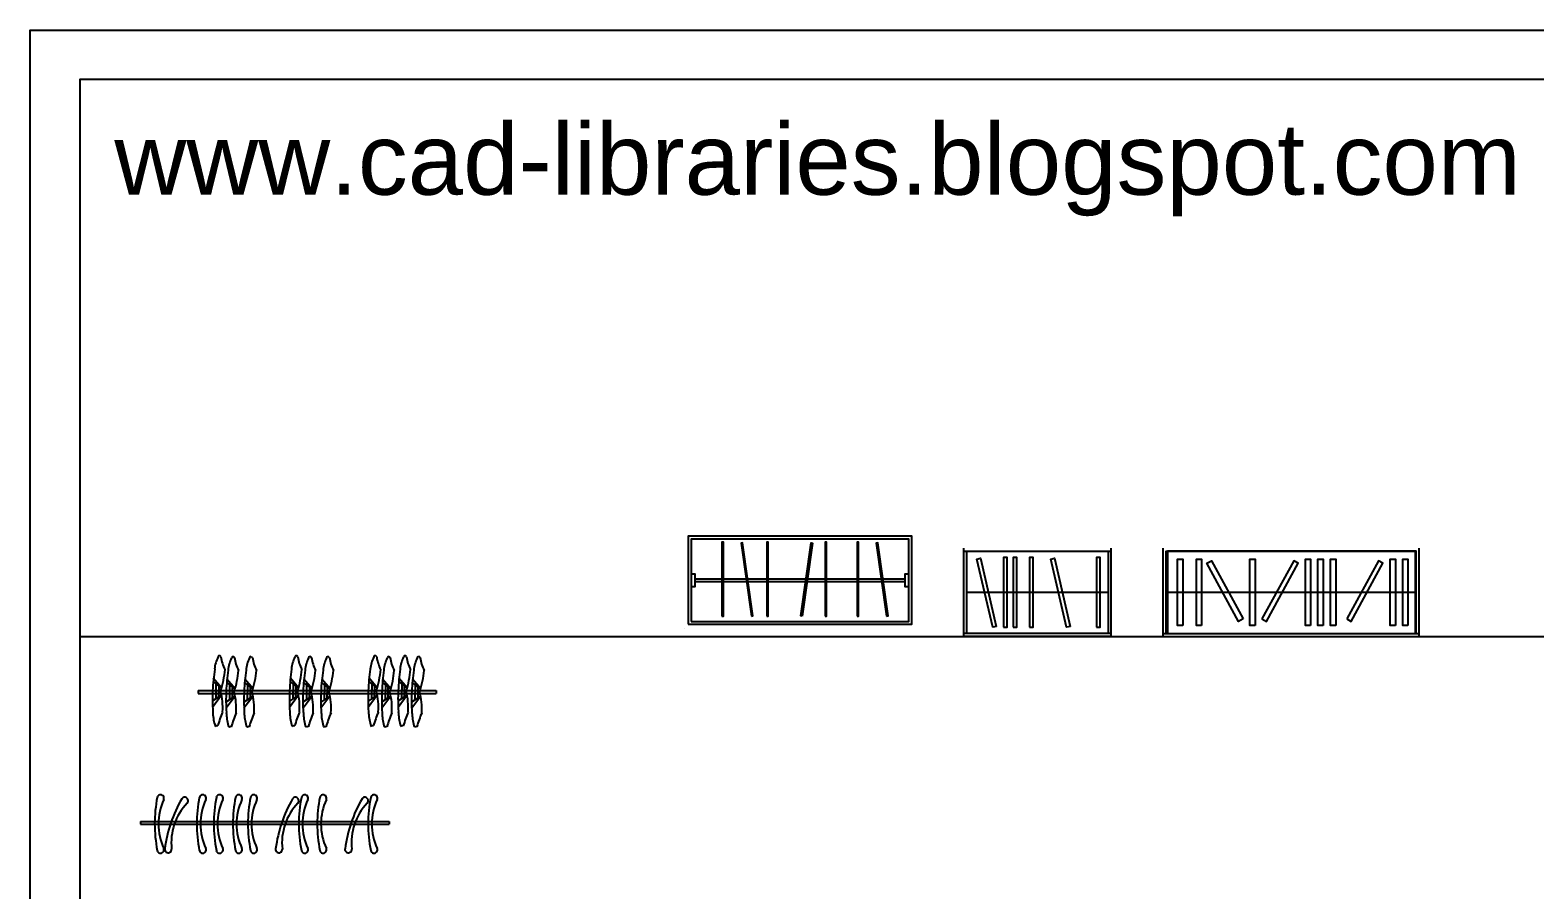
# Model space of a CAD drawing. Header units: inches. Extents: x 8.4 to 50.9, y 14.4 to 39.2.
# Drawn here: x 29.87 to 40.11, y 33.37 to 39.22 of the extents above; entities that cross this region are included whole.
import ezdxf

# ---------------------------------------------------------------- set-up
doc = ezdxf.new("R2010")
doc.units = ezdxf.units.IN
doc.header["$MEASUREMENT"] = 0
for name, color, linetype in [('02', 2, 'Continuous'), ('1', 1, 'Continuous'), ('kadrbm', 4, 'Continuous')]:
    doc.layers.add(name, color=color, linetype=linetype)
doc.styles.add('bmmm', font='swissel.ttf')

# ---------------------------------------------------------------- blocks, each defined once
blk = doc.blocks.new('kadrbm')
at = {"layer": 'kadrbm', "color": 4}
blk.add_lwpolyline([(0, 0), (0, 24.797), (21, 24.797), (21, 0), (0, 0)], close=True, dxfattribs=at)
blk.add_lwpolyline([(20.663, 0.326), (20.663, 24.46), (0.337, 24.46), (0.337, 0.326), (20.663, 0.326)], dxfattribs=at)
at = {"layer": 'kadrbm', "color": 211, "true_color": 0xf674fb, "style": 'bmmm'}
blk.add_text('www.cad-libraries.blogspot.com', height=0.48513, dxfattribs=at).set_placement((0.573, 23.677))

msp = doc.modelspace()

# ---------------------------------------------------------------- linework, layer by layer
at = {"layer": '02'}
for p, q in [((37.579, 35.097), (37.579, 35.697)), ((39.319, 35.097), (39.319, 35.697)), ((34.323, 35.152), (34.323, 35.152)), ((37.579, 35.097), (39.319, 35.097)), ((31.174, 34.747), (31.118, 34.812)), ((31.266, 34.741), (31.21, 34.806)), ((31.388, 34.741), (31.332, 34.806)), ((31.698, 34.747), (31.642, 34.812)), ((31.79, 34.741), (31.734, 34.806)), ((31.912, 34.741), (31.856, 34.806)), ((32.233, 34.747), (32.177, 34.812)), ((32.325, 34.741), (32.269, 34.806)), ((32.437, 34.747), (32.38, 34.812)), ((32.529, 34.741), (32.473, 34.806)), ((31.014, 34.728), (32.634, 34.728)), ((31.014, 34.728), (31.014, 34.708)), ((31.014, 34.708), (32.634, 34.708)), ((31.174, 34.697), (31.111, 34.656)), ((31.174, 34.697), (31.112, 34.614)), ((31.174, 34.747), (31.116, 34.789)), ((31.136, 34.774), (31.135, 34.672)), ((31.155, 34.761), (31.154, 34.684)), ((31.266, 34.741), (31.209, 34.783)), ((31.229, 34.768), (31.227, 34.666)), ((31.247, 34.755), (31.246, 34.678)), ((31.388, 34.741), (31.331, 34.783)), ((31.351, 34.768), (31.349, 34.666)), ((31.369, 34.755), (31.368, 34.678)), ((31.697, 34.697), (31.635, 34.656)), ((31.697, 34.697), (31.636, 34.614)), ((31.698, 34.747), (31.64, 34.789)), ((31.66, 34.774), (31.658, 34.672)), ((31.679, 34.761), (31.677, 34.684)), ((31.79, 34.741), (31.732, 34.783)), ((31.752, 34.768), (31.751, 34.666)), ((31.771, 34.755), (31.77, 34.678)), ((31.912, 34.741), (31.854, 34.783)), ((31.874, 34.768), (31.872, 34.666)), ((31.893, 34.755), (31.891, 34.678)), ((32.233, 34.697), (32.17, 34.656)), ((32.233, 34.697), (32.171, 34.614)), ((32.233, 34.747), (32.175, 34.789)), ((32.195, 34.774), (32.194, 34.672)), ((32.214, 34.761), (32.213, 34.684)), ((32.325, 34.741), (32.268, 34.783)), ((32.288, 34.768), (32.286, 34.666)), ((32.306, 34.755), (32.305, 34.678)), ((32.436, 34.697), (32.374, 34.656)), ((32.436, 34.697), (32.375, 34.614)), ((32.437, 34.747), (32.379, 34.789)), ((32.399, 34.774), (32.397, 34.672)), ((32.417, 34.761), (32.416, 34.684)), ((32.529, 34.741), (32.471, 34.783)), ((32.491, 34.768), (32.489, 34.666)), ((32.51, 34.755), (32.509, 34.678)), ((32.634, 34.728), (32.634, 34.708)), ((31.266, 34.691), (31.203, 34.65)), ((31.266, 34.691), (31.205, 34.608)), ((31.388, 34.691), (31.325, 34.65)), ((31.388, 34.691), (31.326, 34.608)), ((31.79, 34.691), (31.727, 34.65)), ((31.79, 34.691), (31.728, 34.608)), ((31.911, 34.691), (31.849, 34.65)), ((31.911, 34.691), (31.85, 34.608)), ((32.325, 34.691), (32.262, 34.65)), ((32.325, 34.691), (32.264, 34.608)), ((32.529, 34.691), (32.466, 34.65)), ((32.529, 34.691), (32.467, 34.608)), ((30.623, 33.838), (32.313, 33.838)), ((30.623, 33.838), (30.623, 33.82)), ((30.623, 33.82), (32.313, 33.82)), ((32.313, 33.838), (32.313, 33.82))]:
    msp.add_line(p, q, dxfattribs=at)
for points in [[(34.347, 35.179), (35.868, 35.179), (35.868, 35.779), (34.347, 35.779)], [(34.367, 35.199), (35.848, 35.199), (35.848, 35.759), (34.367, 35.759)], [(34.577, 35.234), (34.587, 35.234), (34.587, 35.737), (34.577, 35.737)], [(34.778, 35.234), (34.787, 35.236), (34.717, 35.733), (34.708, 35.732)], [(34.882, 35.234), (34.892, 35.234), (34.892, 35.737), (34.882, 35.737)], [(35.123, 35.234), (35.114, 35.236), (35.184, 35.733), (35.193, 35.732)], [(35.279, 35.234), (35.289, 35.234), (35.289, 35.737), (35.279, 35.737)], [(35.497, 35.234), (35.507, 35.234), (35.507, 35.737), (35.497, 35.737)], [(35.697, 35.234), (35.707, 35.236), (35.637, 35.733), (35.627, 35.732)], [(36.443, 35.165), (36.419, 35.16), (36.312, 35.622), (36.336, 35.628)], [(36.492, 35.159), (36.517, 35.159), (36.517, 35.634), (36.492, 35.634)], [(36.558, 35.159), (36.583, 35.159), (36.583, 35.634), (36.558, 35.634)], [(36.67, 35.159), (36.695, 35.159), (36.695, 35.634), (36.67, 35.634)], [(36.945, 35.165), (36.921, 35.16), (36.814, 35.622), (36.838, 35.628)], [(37.124, 35.159), (37.149, 35.159), (37.149, 35.634), (37.124, 35.634)]]:
    msp.add_lwpolyline(points, close=True, dxfattribs=at)
for points in [[(37.223, 35.697), (37.223, 35.097), (36.223, 35.097), (36.223, 35.697)], [(34.367, 35.522), (34.392, 35.522), (34.392, 35.435), (34.367, 35.435)], [(35.848, 35.435), (35.823, 35.435), (35.823, 35.522), (35.848, 35.522)], [(34.392, 35.489), (35.823, 35.489)], [(35.823, 35.469), (34.392, 35.469)]]:
    msp.add_lwpolyline(points, dxfattribs=at)
for centre, radius, start, end in [((31.342, 34.858), 0.216, 152.6636, 175.8147), ((31.164, 34.953), 0.0145, 96.6032, 163.504), ((31.135, 34.934), 0.0434, 34.8478, 50.2371), ((31.433, 34.992), 0.265, 187.3156, 207.1751), ((31.434, 34.851), 0.216, 152.6636, 175.8147), ((31.257, 34.946), 0.0145, 96.6032, 163.504), ((31.227, 34.927), 0.0434, 34.8478, 50.2371), ((31.525, 34.986), 0.265, 187.3156, 207.1751), ((31.556, 34.851), 0.216, 152.6636, 175.8147), ((31.378, 34.946), 0.0145, 96.6032, 163.504), ((31.349, 34.927), 0.0434, 34.8478, 50.2371), ((31.647, 34.986), 0.265, 187.3156, 207.1751), ((31.865, 34.858), 0.216, 152.6636, 175.8147), ((31.688, 34.953), 0.0145, 96.6032, 163.504), ((31.658, 34.934), 0.0434, 34.8478, 50.2371), ((31.956, 34.992), 0.265, 187.3156, 207.1751), ((31.958, 34.851), 0.216, 152.6636, 175.8147), ((31.78, 34.946), 0.0145, 96.6032, 163.504), ((31.751, 34.927), 0.0434, 34.8478, 50.2371), ((32.049, 34.986), 0.265, 187.3156, 207.1751), ((32.08, 34.851), 0.216, 152.6636, 175.8147), ((31.902, 34.946), 0.0145, 96.6032, 163.504), ((31.872, 34.927), 0.0434, 34.8478, 50.2371), ((32.171, 34.986), 0.265, 187.3156, 207.1751), ((32.401, 34.858), 0.216, 152.6636, 175.8147), ((32.223, 34.953), 0.0145, 96.6032, 163.504), ((32.194, 34.934), 0.0434, 34.8478, 50.2371), ((32.492, 34.992), 0.265, 187.3156, 207.1751), ((32.493, 34.851), 0.216, 152.6636, 175.8147), ((32.316, 34.946), 0.0145, 96.6032, 163.504), ((32.286, 34.927), 0.0434, 34.8478, 50.2371), ((32.584, 34.986), 0.265, 187.3156, 207.1751), ((32.604, 34.858), 0.216, 152.6636, 175.8147), ((32.427, 34.953), 0.0145, 96.6032, 163.504), ((32.397, 34.934), 0.0434, 34.8478, 50.2371), ((32.695, 34.992), 0.265, 187.3156, 207.1751), ((32.697, 34.851), 0.216, 152.6636, 175.8147), ((32.519, 34.946), 0.0145, 96.6032, 163.504), ((32.49, 34.927), 0.0434, 34.8478, 50.2371), ((32.788, 34.986), 0.265, 187.3156, 207.1751), ((32.446, 34.669), 1.334, 171.1882, 177.4001), ((30.504, 34.938), 0.697, 342.2683, 354.5255), ((32.538, 34.663), 1.334, 171.1882, 177.4001), ((30.596, 34.932), 0.697, 342.2683, 354.5255), ((32.66, 34.663), 1.334, 171.1882, 177.4001), ((30.718, 34.932), 0.697, 342.2683, 354.5255), ((32.969, 34.669), 1.334, 171.1882, 177.4001), ((31.027, 34.938), 0.697, 342.2683, 354.5255), ((33.061, 34.663), 1.334, 171.1882, 177.4001), ((31.119, 34.932), 0.697, 342.2683, 354.5255), ((33.183, 34.663), 1.334, 171.1882, 177.4001), ((31.241, 34.932), 0.697, 342.2683, 354.5255), ((33.504, 34.669), 1.334, 171.1882, 177.4001), ((31.563, 34.938), 0.697, 342.2683, 354.5255), ((33.597, 34.663), 1.334, 171.1882, 177.4001), ((31.655, 34.932), 0.697, 342.2683, 354.5255), ((33.708, 34.669), 1.334, 171.1882, 177.4001), ((31.766, 34.938), 0.697, 342.2683, 354.5255), ((33.8, 34.663), 1.334, 171.1882, 177.4001), ((31.858, 34.932), 0.697, 342.2683, 354.5255), ((32.446, 34.669), 1.334, 177.4001, 183.612), ((30.722, 34.612), 0.46, 356.3449, 14.2804), ((32.538, 34.663), 1.334, 177.4001, 183.612), ((30.814, 34.606), 0.46, 356.3449, 14.2804), ((32.66, 34.663), 1.334, 177.4001, 183.612), ((30.936, 34.606), 0.46, 356.3449, 14.2804), ((32.969, 34.669), 1.334, 177.4001, 183.612), ((31.245, 34.612), 0.46, 356.3449, 14.2804), ((33.061, 34.663), 1.334, 177.4001, 183.612), ((31.337, 34.606), 0.46, 356.3449, 14.2804), ((33.183, 34.663), 1.334, 177.4001, 183.612), ((31.459, 34.606), 0.46, 356.3449, 14.2804), ((33.504, 34.669), 1.334, 177.4001, 183.612), ((31.781, 34.612), 0.46, 356.3449, 14.2804), ((33.597, 34.663), 1.334, 177.4001, 183.612), ((31.873, 34.606), 0.46, 356.3449, 14.2804), ((33.708, 34.669), 1.334, 177.4001, 183.612), ((31.984, 34.612), 0.46, 356.3449, 14.2804), ((33.8, 34.663), 1.334, 177.4001, 183.612), ((32.076, 34.606), 0.46, 356.3449, 14.2804), ((31.495, 34.598), 0.381, 181.9247, 195.3684), ((31.183, 34.525), 0.0624, 207.2213, 220.434), ((31.794, 34.313), 0.669, 156.2841, 164.8368), ((31.587, 34.592), 0.381, 181.9247, 195.3684), ((31.886, 34.307), 0.669, 156.2841, 164.8368), ((31.709, 34.592), 0.381, 181.9247, 195.3684), ((32.008, 34.307), 0.669, 156.2841, 164.8368), ((32.018, 34.598), 0.381, 181.9247, 195.3684), ((31.706, 34.525), 0.0624, 207.2213, 220.434), ((32.317, 34.313), 0.669, 156.2841, 164.8368), ((32.111, 34.592), 0.381, 181.9247, 195.3684), ((32.41, 34.307), 0.669, 156.2841, 164.8368), ((32.233, 34.592), 0.381, 181.9247, 195.3684), ((32.531, 34.307), 0.669, 156.2841, 164.8368), ((32.554, 34.598), 0.381, 181.9247, 195.3684), ((32.242, 34.525), 0.0624, 207.2213, 220.434), ((32.853, 34.313), 0.669, 156.2841, 164.8368), ((32.646, 34.592), 0.381, 181.9247, 195.3684), ((32.945, 34.307), 0.669, 156.2841, 164.8368), ((32.757, 34.598), 0.381, 181.9247, 195.3684), ((32.445, 34.525), 0.0624, 207.2213, 220.434), ((33.056, 34.313), 0.669, 156.2841, 164.8368), ((32.85, 34.592), 0.381, 181.9247, 195.3684), ((33.148, 34.307), 0.669, 156.2841, 164.8368), ((31.159, 34.429), 0.0608, 100.8498, 113.2062), ((31.275, 34.519), 0.0624, 207.2213, 220.434), ((31.251, 34.423), 0.0608, 100.8498, 113.2062), ((31.397, 34.519), 0.0624, 207.2213, 220.434), ((31.373, 34.423), 0.0608, 100.8498, 113.2062), ((31.683, 34.429), 0.0608, 100.8498, 113.2062), ((31.798, 34.519), 0.0624, 207.2213, 220.434), ((31.775, 34.423), 0.0608, 100.8498, 113.2062), ((31.92, 34.519), 0.0624, 207.2213, 220.434), ((31.897, 34.423), 0.0608, 100.8498, 113.2062), ((32.218, 34.429), 0.0608, 100.8498, 113.2062), ((32.334, 34.519), 0.0624, 207.2213, 220.434), ((32.31, 34.423), 0.0608, 100.8498, 113.2062), ((32.421, 34.429), 0.0608, 100.8498, 113.2062), ((32.537, 34.519), 0.0624, 207.2213, 220.434), ((32.514, 34.423), 0.0608, 100.8498, 113.2062), ((31.651, 33.821), 0.932, 168.8209, 191.1791), ((30.759, 33.996), 0.0235, 336.1382, 166.1299), ((31.14, 33.82), 0.396, 155.1652, 204.8348), ((31.703, 33.531), 0.923, 150.0189, 172.4832), ((30.923, 33.979), 0.0235, 315.7365, 145.7281), ((31.937, 33.821), 0.932, 168.8209, 191.1791), ((31.046, 33.996), 0.0235, 336.1382, 166.1299), ((31.426, 33.82), 0.396, 155.1652, 204.8348), ((32.053, 33.821), 0.932, 168.8209, 191.1791), ((31.161, 33.996), 0.0235, 336.1382, 166.1299), ((31.542, 33.82), 0.396, 155.1652, 204.8348), ((32.183, 33.821), 0.932, 168.8209, 191.1791), ((31.291, 33.996), 0.0235, 336.1382, 166.1299), ((31.672, 33.82), 0.396, 155.1652, 204.8348), ((32.285, 33.821), 0.932, 168.8209, 191.1791), ((31.393, 33.996), 0.0235, 336.1382, 166.1299), ((31.774, 33.82), 0.396, 155.1652, 204.8348), ((32.457, 33.531), 0.923, 150.0189, 172.4832), ((31.676, 33.979), 0.0235, 315.7365, 145.7281), ((32.631, 33.821), 0.932, 168.8209, 191.1791), ((31.74, 33.996), 0.0235, 336.1382, 166.1299), ((32.12, 33.82), 0.396, 155.1652, 204.8348), ((32.757, 33.821), 0.932, 168.8209, 191.1791), ((31.865, 33.996), 0.0235, 336.1382, 166.1299), ((32.246, 33.82), 0.396, 155.1652, 204.8348), ((32.929, 33.531), 0.923, 150.0189, 172.4832), ((32.148, 33.979), 0.0235, 315.7365, 145.7281), ((33.103, 33.821), 0.932, 168.8209, 191.1791), ((32.211, 33.996), 0.0235, 336.1382, 166.1299), ((32.592, 33.82), 0.396, 155.1652, 204.8348), ((31.224, 33.693), 0.392, 136.4364, 186.3538), ((31.977, 33.693), 0.392, 136.4364, 186.3538), ((32.449, 33.693), 0.392, 136.4364, 186.3538), ((30.759, 33.645), 0.0235, 193.8701, 23.8618), ((30.811, 33.648), 0.0235, 173.4684, 3.46), ((31.046, 33.645), 0.0235, 193.8701, 23.8618), ((31.161, 33.645), 0.0235, 193.8701, 23.8618), ((31.291, 33.645), 0.0235, 193.8701, 23.8618), ((31.393, 33.645), 0.0235, 193.8701, 23.8618), ((31.564, 33.648), 0.0235, 173.4684, 3.46), ((31.74, 33.645), 0.0235, 193.8701, 23.8618), ((31.865, 33.645), 0.0235, 193.8701, 23.8618), ((32.036, 33.648), 0.0235, 173.4684, 3.46), ((32.211, 33.645), 0.0235, 193.8701, 23.8618)]:
    msp.add_arc(centre, radius, start, end, dxfattribs=at)
at = {"layer": '1'}
for p, q in [((36.223, 35.677), (37.223, 35.677)), ((36.243, 35.117), (36.243, 35.677)), ((37.203, 35.677), (37.203, 35.117)), ((36.243, 35.397), (37.203, 35.397)), ((37.599, 35.397), (39.291, 35.397)), ((37.223, 35.117), (36.223, 35.117)), ((37.579, 35.117), (39.319, 35.117)), ((30.209, 35.097), (50.535, 35.097))]:
    msp.add_line(p, q, dxfattribs=at)
for points in [[(37.599, 35.117), (37.599, 35.677), (39.291, 35.677), (39.291, 35.117)], [(39.299, 35.117), (39.299, 35.677), (37.608, 35.677), (37.608, 35.117)]]:
    msp.add_lwpolyline(points, dxfattribs=at)
for points in [[(37.711, 35.172), (37.676, 35.172), (37.676, 35.622), (37.711, 35.622)], [(37.84, 35.172), (37.805, 35.172), (37.805, 35.622), (37.84, 35.622)], [(38.203, 35.172), (38.168, 35.172), (38.168, 35.622), (38.203, 35.622)], [(38.581, 35.172), (38.546, 35.172), (38.546, 35.622), (38.581, 35.622)], [(38.666, 35.172), (38.631, 35.172), (38.631, 35.622), (38.666, 35.622)], [(38.752, 35.172), (38.717, 35.172), (38.717, 35.622), (38.752, 35.622)], [(39.158, 35.172), (39.123, 35.172), (39.123, 35.622), (39.158, 35.622)], [(39.243, 35.172), (39.208, 35.172), (39.208, 35.622), (39.243, 35.622)], [(38.122, 35.216), (38.091, 35.199), (37.875, 35.594), (37.906, 35.611)], [(38.25, 35.216), (38.28, 35.199), (38.496, 35.594), (38.466, 35.611)], [(38.827, 35.216), (38.857, 35.199), (39.073, 35.594), (39.043, 35.611)]]:
    msp.add_lwpolyline(points, close=True, dxfattribs=at)

# ---------------------------------------------------------------- block references
at = {"layer": 'kadrbm'}
msp.add_blockref('kadrbm', (29.872, 14.425), dxfattribs=at)

doc.saveas('drawing.dxf')
